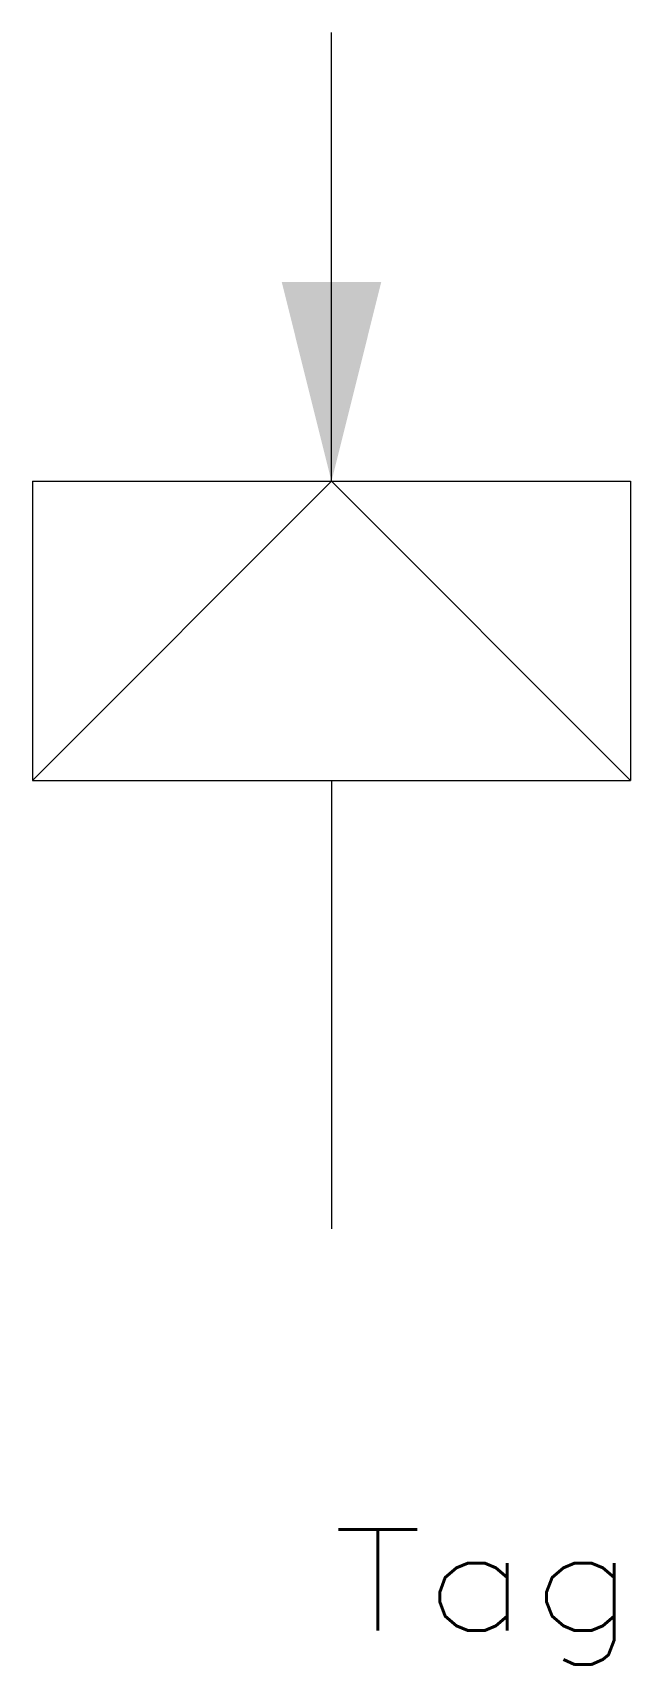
# Model space of a CAD drawing. Header units: inches. Extents: x -3.8 to 3.8, y -13 to 7.5.
import ezdxf
from ezdxf.enums import TextEntityAlignment as Align

# ---------------------------------------------------------------- set-up
doc = ezdxf.new("R2010")
doc.units = ezdxf.units.IN
doc.header["$MEASUREMENT"] = 0
doc.layers.get('0').update_dxf_attribs({"lineweight": 0})
doc.styles.add('STANDARD1', font='TXT.SHX')

msp = doc.modelspace()

# ---------------------------------------------------------------- linework, layer by layer
for p, q in [((0, 1.875), (0, 7.5)), ((-3.75, 1.875), (-3.75, -1.875)), ((-3.75, 1.875), (3.75, 1.875)), ((0, 1.875), (-3.75, -1.875)), ((3.75, -1.875), (0, 1.875)), ((3.75, 1.875), (3.75, -1.875)), ((-3.75, -1.875), (3.75, -1.875)), ((0, -1.875), (0, -7.5))]:
    msp.add_line(p, q)
msp.add_solid([(0.625, 4.375), (-0.625, 4.375), (0, 1.875)])

# ---------------------------------------------------------------- texts
at = {"color": 7, "linetype": 'Continuous', "style": 'STANDARD1', "width": 1.166667}
msp.add_text('Tag', height=1.27, dxfattribs=at).set_placement((0.017, -12.536), (3.827, -12.536), align=Align.FIT)

doc.saveas('drawing.dxf')
